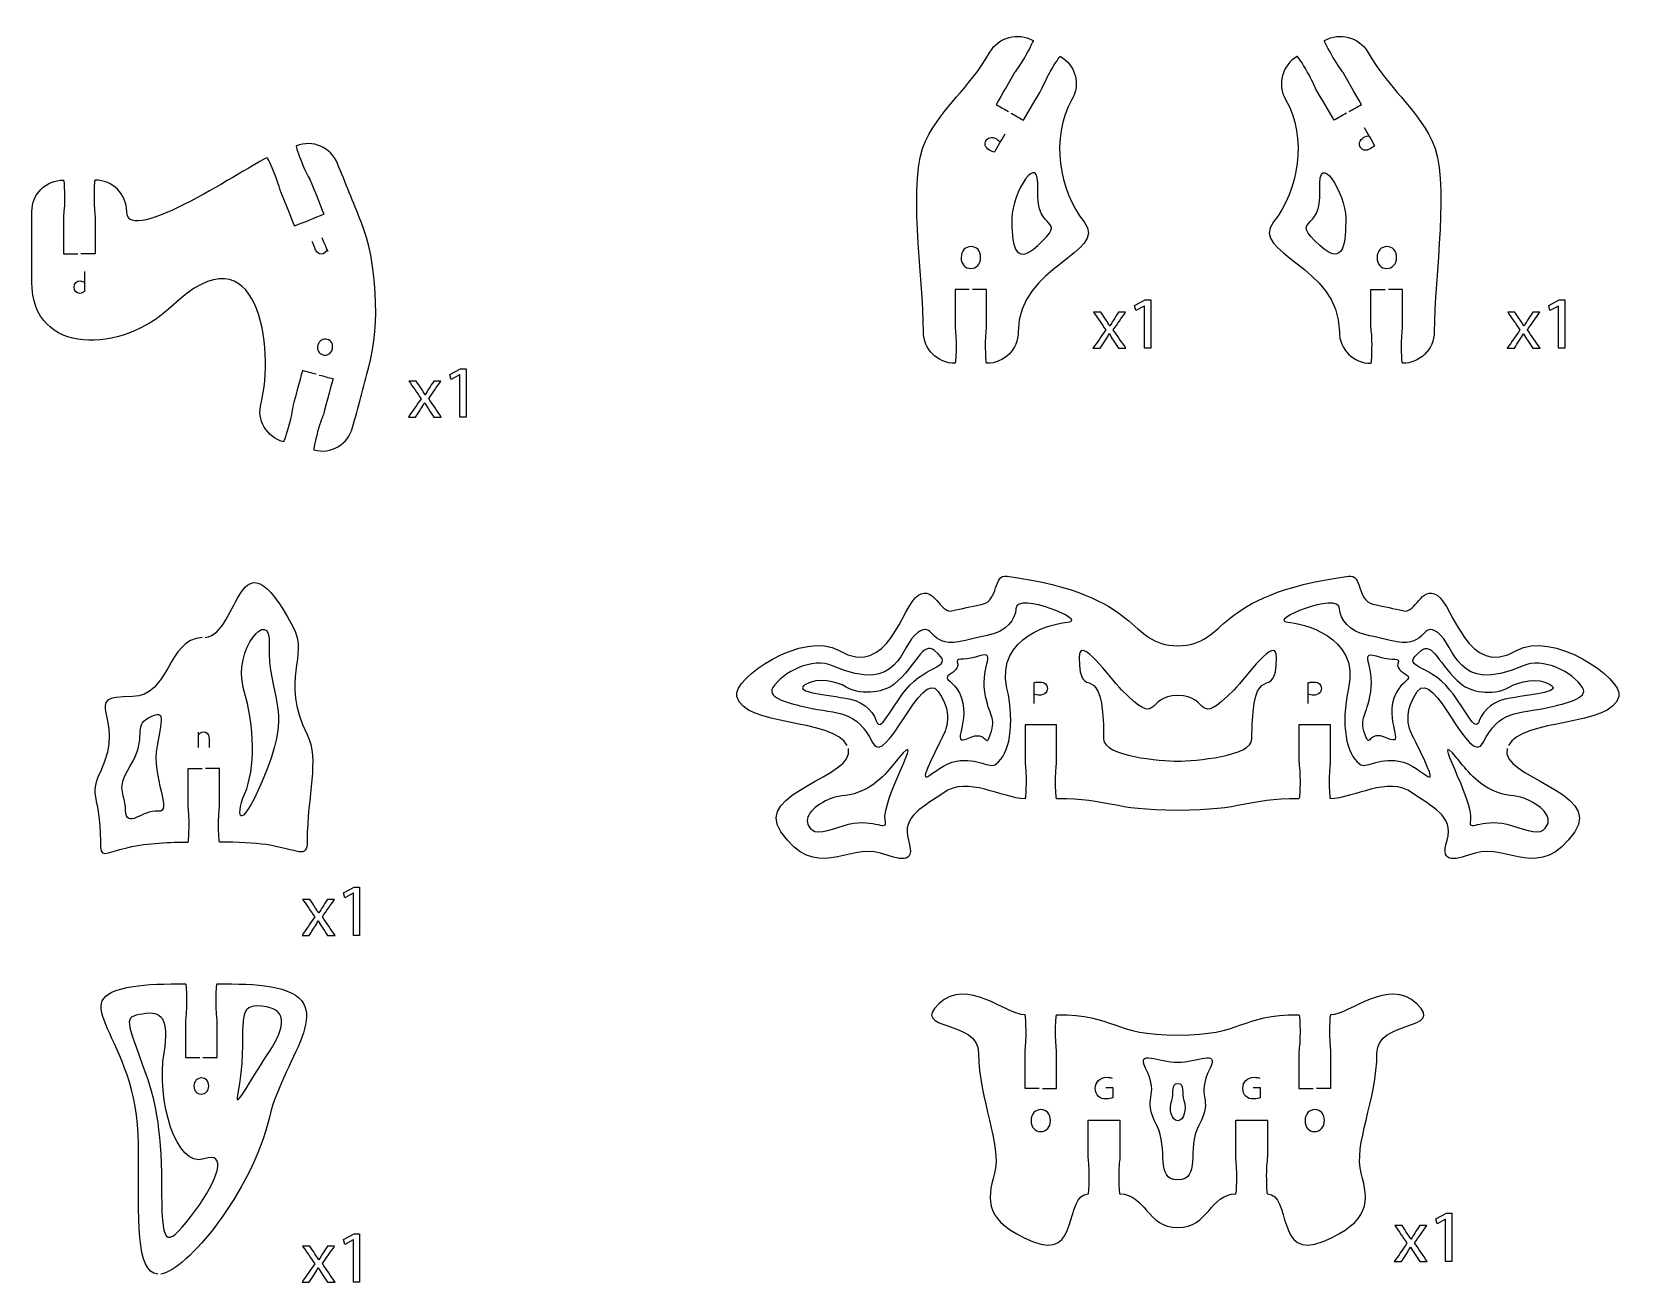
# Model space of a CAD drawing. Extents: x 0 to 1000, y 0 to 600.
# Drawn here: x 693.8 to 844.8, y 257.2 to 375.8 of the extents above; entities that cross this region are included whole.
import ezdxf

# ---------------------------------------------------------------- set-up
doc = ezdxf.new("R2010")
doc.units = 0
doc.header["$MEASUREMENT"] = 0
doc.layers.add('DEFAULT', color=7, linetype='CONTINUOUS')

msp = doc.modelspace()

# ---------------------------------------------------------------- linework, layer by layer
at = {"layer": 'DEFAULT', "color": 250}
for points in [[(799.37, 349.78), (799.36, 349.78), (798.56, 349.35), (798.44, 349.83), (799.44, 350.36), (799.97, 350.36), (799.97, 345.78), (799.37, 345.78)], [(838.67, 349.78), (838.66, 349.78), (837.86, 349.35), (837.74, 349.83), (838.74, 350.36), (839.27, 350.36), (839.27, 345.78), (838.67, 345.78)], [(734.4, 343.26), (734.38, 343.26), (733.58, 342.83), (733.46, 343.3), (734.47, 343.83), (735, 343.83), (735, 339.25), (734.4, 339.25)], [(724.3, 294.08), (724.29, 294.08), (723.49, 293.65), (723.37, 294.12), (724.38, 294.66), (724.9, 294.66), (724.9, 290.07), (724.3, 290.07)], [(827.96, 263.13), (827.94, 263.13), (827.14, 262.7), (827.02, 263.17), (828.03, 263.71), (828.56, 263.71), (828.56, 259.12), (827.96, 259.12)], [(724.3, 261.18), (724.29, 261.18), (723.49, 260.75), (723.37, 261.22), (724.38, 261.76), (724.9, 261.76), (724.9, 257.17), (724.3, 257.17)]]:
    msp.add_lwpolyline(points, close=True, dxfattribs=at)
at = {"layer": 'DEFAULT', "color": 1}
for points, knots in [([(782.75, 351.35), (782.3, 351.35), (781.85, 351.35), (781.4, 351.35), (781.4, 350.18), (781.4, 349.02), (781.4, 347.85), (781.4, 347.68), (781.5, 347.07), (781.5, 346.1), (781.5, 345.13), (781.46, 344.35), (781.4, 344.35), (779.74, 344.35), (778.4, 345.69), (778.4, 347.35), (778.4, 352.51), (776.85, 361.99), (778.59, 365.44), (780.34, 368.9), (782.62, 370.26), (784.71, 373.88), (785.54, 375.31), (787.37, 375.8), (788.8, 374.97), (788.85, 374.95), (788.5, 374.25), (788.02, 373.41), (787.53, 372.57), (787.14, 372.09), (787.05, 371.94), (786.62, 371.18), (785.3, 368.91), (785.3, 368.91), (785.69, 368.69), (786.08, 368.46), (786.47, 368.24)], [0, 0, 0, 0, 3.83, 3.83, 3.83, 13.75, 13.75, 13.75, 14.75, 14.75, 14.75, 15.75, 15.75, 15.75, 16.75, 16.75, 16.75, 17.75, 17.75, 17.75, 18.75, 18.75, 18.75, 19.75, 19.75, 19.75, 20.75, 20.75, 20.75, 21.75, 21.75, 21.75, 22.75, 22.75, 22.75, 26.585205, 26.585205, 26.585205, 26.585205]), ([(818.8, 368.24), (819.19, 368.46), (819.58, 368.69), (819.97, 368.91), (819.97, 368.91), (818.66, 371.18), (818.22, 371.94), (818.13, 372.09), (817.74, 372.57), (817.26, 373.41), (816.77, 374.25), (816.42, 374.95), (816.47, 374.97), (817.91, 375.8), (819.74, 375.31), (820.57, 373.88), (822.66, 370.26), (824.94, 368.9), (826.68, 365.44), (828.42, 361.99), (826.87, 352.51), (826.87, 347.35), (826.87, 345.69), (825.53, 344.35), (823.87, 344.35), (823.82, 344.35), (823.77, 345.13), (823.77, 346.1), (823.77, 347.07), (823.87, 347.68), (823.87, 347.85), (823.87, 349.02), (823.87, 350.18), (823.87, 351.35), (823.42, 351.35), (822.97, 351.35), (822.52, 351.35)], [0, 0, 0, 0, 3.821544, 3.821544, 3.821544, 4.821544, 4.821544, 4.821544, 5.821544, 5.821544, 5.821544, 6.821544, 6.821544, 6.821544, 7.821544, 7.821544, 7.821544, 8.821544, 8.821544, 8.821544, 9.821544, 9.821544, 9.821544, 10.821544, 10.821544, 10.821544, 11.821544, 11.821544, 11.821544, 12.821544, 12.821544, 12.821544, 22.741544, 22.741544, 22.741544, 26.561544, 26.561544, 26.561544, 26.561544]), ([(786.73, 368.09), (787.12, 367.86), (787.51, 367.64), (787.9, 367.41), (788.49, 368.42), (789.07, 369.43), (789.65, 370.44), (789.74, 370.6), (789.96, 371.17), (790.44, 372.01), (790.92, 372.85), (791.35, 373.5), (791.4, 373.47), (792.84, 372.65), (793.33, 370.81), (792.5, 369.38), (790.41, 365.75), (791.29, 360.75), (793.65, 357.76), (796, 354.77), (787.4, 353.67), (787.4, 347.35), (787.4, 345.69), (786.06, 344.35), (784.4, 344.35), (784.35, 344.35), (784.3, 345.13), (784.3, 346.1), (784.3, 347.07), (784.4, 347.68), (784.4, 347.85), (784.4, 349.02), (784.4, 350.18), (784.4, 351.35), (783.95, 351.35), (783.5, 351.35), (783.05, 351.35)], [0, 0, 0, 0, 3.835205, 3.835205, 3.835205, 13.763025, 13.763025, 13.763025, 14.763025, 14.763025, 14.763025, 15.763025, 15.763025, 15.763025, 16.763025, 16.763025, 16.763025, 17.763025, 17.763025, 17.763025, 18.763025, 18.763025, 18.763025, 19.763025, 19.763025, 19.763025, 20.763025, 20.763025, 20.763025, 21.763025, 21.763025, 21.763025, 31.683025, 31.683025, 31.683025, 35.513025, 35.513025, 35.513025, 35.513025]), ([(818.54, 368.09), (818.15, 367.86), (817.76, 367.64), (817.37, 367.41), (816.79, 368.42), (816.2, 369.43), (815.62, 370.44), (815.54, 370.6), (815.32, 371.17), (814.83, 372.01), (814.35, 372.85), (813.92, 373.5), (813.87, 373.47), (812.43, 372.65), (811.94, 370.81), (812.77, 369.38), (814.87, 365.75), (813.98, 360.75), (811.63, 357.76), (809.27, 354.77), (817.87, 353.67), (817.87, 347.35), (817.87, 345.69), (819.21, 344.35), (820.87, 344.35), (820.93, 344.35), (820.97, 345.13), (820.97, 346.1), (820.97, 347.07), (820.87, 347.68), (820.87, 347.85), (820.87, 349.02), (820.87, 350.18), (820.87, 351.35), (821.32, 351.35), (821.77, 351.35), (822.22, 351.35)], [0, 0, 0, 0, 3.835205, 3.835205, 3.835205, 13.763025, 13.763025, 13.763025, 14.763025, 14.763025, 14.763025, 15.763025, 15.763025, 15.763025, 16.763025, 16.763025, 16.763025, 17.763025, 17.763025, 17.763025, 18.763025, 18.763025, 18.763025, 19.763025, 19.763025, 19.763025, 20.763025, 20.763025, 20.763025, 21.763025, 21.763025, 21.763025, 31.683025, 31.683025, 31.683025, 35.513025, 35.513025, 35.513025, 35.513025]), ([(721.07, 343.24), (721.5, 343.12), (721.93, 343), (722.37, 342.89), (722.37, 342.89), (721.69, 340.35), (721.46, 339.51), (721.41, 339.34), (721.16, 338.78), (720.91, 337.84), (720.66, 336.91), (720.5, 336.14), (720.55, 336.13), (722.16, 335.7), (723.8, 336.65), (724.23, 338.25), (724.75, 340.17), (725.26, 342.1), (725.78, 344.03), (726.86, 348.08), (726.55, 354.04), (725.04, 357.78), (724.29, 359.63), (723.54, 361.48), (722.79, 363.32), (722.17, 364.86), (720.42, 365.6), (718.89, 364.98), (718.83, 364.96), (719.09, 364.22), (719.45, 363.32), (719.81, 362.42), (720.13, 361.9), (720.2, 361.73), (720.53, 360.93), (721.51, 358.49), (721.51, 358.49), (720.59, 358.12), (719.66, 357.74), (718.73, 357.37), (718.73, 357.37), (717.75, 359.8), (717.42, 360.61), (717.35, 360.77), (717.22, 361.37), (716.85, 362.27), (716.49, 363.17), (716.15, 363.87), (716.11, 363.85), (714.57, 363.23), (702.79, 355.23), (702.79, 358.74), (702.79, 360.4), (701.45, 361.74), (699.79, 361.74), (699.73, 361.74), (699.69, 360.96), (699.69, 359.99), (699.69, 359.02), (699.79, 358.41), (699.79, 358.24), (699.79, 357.07), (699.79, 355.9), (699.79, 354.74), (699.34, 354.74), (698.89, 354.74), (698.44, 354.74)], [0, 0, 0, 0, 3.820497, 3.820497, 3.820497, 4.820497, 4.820497, 4.820497, 5.820497, 5.820497, 5.820497, 6.820497, 6.820497, 6.820497, 7.820497, 7.820497, 7.820497, 24.778578, 24.778578, 24.778578, 25.778578, 25.778578, 25.778578, 42.740161, 42.740161, 42.740161, 43.740161, 43.740161, 43.740161, 44.740161, 44.740161, 44.740161, 45.740161, 45.740161, 45.740161, 46.740161, 46.740161, 46.740161, 55.241367, 55.241367, 55.241367, 56.241367, 56.241367, 56.241367, 57.241367, 57.241367, 57.241367, 58.241367, 58.241367, 58.241367, 59.241367, 59.241367, 59.241367, 60.241367, 60.241367, 60.241367, 61.241367, 61.241367, 61.241367, 62.241367, 62.241367, 62.241367, 72.161367, 72.161367, 72.161367, 75.991367, 75.991367, 75.991367, 75.991367]), ([(720.77, 343.31), (720.34, 343.43), (719.9, 343.55), (719.47, 343.66), (719.47, 343.66), (718.79, 341.13), (718.56, 340.28), (718.52, 340.11), (718.46, 339.5), (718.21, 338.57), (717.96, 337.64), (717.71, 336.9), (717.66, 336.9), (716.06, 337.34), (715.11, 338.98), (715.54, 340.58), (716.84, 345.43), (715.43, 357.78), (707.02, 349.72), (702.38, 345.29), (693.79, 344.96), (693.79, 352.08), (693.79, 354.3), (693.79, 356.52), (693.79, 358.74), (693.79, 360.4), (695.13, 361.74), (696.79, 361.74), (696.84, 361.74), (696.89, 360.96), (696.89, 359.99), (696.89, 359.02), (696.79, 358.41), (696.79, 358.24), (696.79, 357.07), (696.79, 355.9), (696.79, 354.74), (697.24, 354.74), (697.69, 354.74), (698.14, 354.74)], [0, 0, 0, 0, 3.820497, 3.820497, 3.820497, 4.820497, 4.820497, 4.820497, 5.820497, 5.820497, 5.820497, 6.820497, 6.820497, 6.820497, 7.820497, 7.820497, 7.820497, 8.820497, 8.820497, 8.820497, 9.820497, 9.820497, 9.820497, 28.690497, 28.690497, 28.690497, 29.690497, 29.690497, 29.690497, 30.690497, 30.690497, 30.690497, 31.690497, 31.690497, 31.690497, 41.610497, 41.610497, 41.610497, 45.430497, 45.430497, 45.430497, 45.430497]), ([(710.25, 318.34), (713.56, 318.65), (713.29, 329.19), (718.57, 319.37), (720.14, 316.46), (717.28, 314.52), (719.92, 309.12), (721.1, 306.72), (719.92, 303.46), (719.92, 299), (719.92, 297.25), (719.1, 298.21), (716.02, 298.68), (714.97, 298.84), (713.28, 298.92), (711.61, 298.92), (711.55, 298.92), (711.51, 299.7), (711.51, 300.67), (711.51, 301.64), (711.61, 302.25), (711.61, 302.42), (711.61, 303.59), (711.61, 304.76), (711.61, 305.92), (711.16, 305.92), (710.71, 305.92), (710.26, 305.92)], [0, 0, 0, 0, 1, 1, 1, 2, 2, 2, 3, 3, 3, 4, 4, 4, 5, 5, 5, 6, 6, 6, 7, 7, 7, 16.92, 16.92, 16.92, 20.74, 20.74, 20.74, 20.74]), ([(771.17, 308.08), (769.81, 310.72), (761.4, 309.81), (760.69, 312.75), (760.27, 314.5), (767.08, 319.06), (770.4, 317.1), (775.06, 314.35), (776.37, 321.38), (777.92, 322.34), (779.47, 323.29), (779.97, 320.6), (781.09, 320.86), (782.19, 321.1), (782.71, 321.22), (784.02, 321.51), (785.55, 321.85), (785, 324.35), (786.34, 324.16), (799.54, 322.34), (797.66, 317.56), (802.54, 317.56), (807.42, 317.56), (805.53, 322.34), (818.74, 324.16), (820.08, 324.35), (819.53, 321.85), (821.06, 321.51), (822.37, 321.22), (822.88, 321.1), (823.99, 320.86), (825.11, 320.6), (825.61, 323.29), (827.16, 322.34), (828.71, 321.38), (830.02, 314.35), (834.68, 317.1), (838, 319.06), (844.81, 314.5), (844.39, 312.75), (843.68, 309.81), (835.27, 310.72), (833.91, 308.08)], [0, 0, 0, 0, 1, 1, 1, 2, 2, 2, 3, 3, 3, 4, 4, 4, 5, 5, 5, 6, 6, 6, 7, 7, 7, 8, 8, 8, 9, 9, 9, 10, 10, 10, 11, 11, 11, 12, 12, 12, 13, 13, 13, 14, 14, 14, 14]), ([(809.58, 308.71), (809.58, 307.06), (804.12, 306.61), (802.54, 306.61), (800.95, 306.61), (795.5, 307.06), (795.5, 308.71), (795.5, 317.03), (793.18, 311.71), (793.18, 316.44), (793.18, 318.7), (796.06, 314.52), (797.2, 313.38), (800.97, 309.6), (799.35, 312.83), (802.54, 312.83), (805.73, 312.83), (804.11, 309.6), (807.88, 313.38), (809.02, 314.52), (811.9, 318.7), (811.9, 316.44), (811.9, 311.71), (809.58, 317.03), (809.58, 308.71)], [1, 1, 1, 1, 2, 2, 2, 3, 3, 3, 4, 4, 4, 5, 5, 5, 6, 6, 6, 7, 7, 7, 8, 8, 8, 9, 9, 9, 9]), ([(709.95, 318.33), (706.65, 318.17), (706.84, 312.73), (703.34, 312.73), (698.02, 312.73), (702.93, 311), (700.29, 305.59), (699.11, 303.19), (700.29, 303.46), (700.29, 299), (700.29, 297.25), (700.56, 297.87), (702.92, 298.41), (704.88, 298.86), (706.93, 298.92), (708.61, 298.92), (708.66, 298.92), (708.71, 299.7), (708.71, 300.67), (708.71, 301.64), (708.61, 302.25), (708.61, 302.42), (708.61, 303.59), (708.61, 304.76), (708.61, 305.92), (709.06, 305.92), (709.51, 305.92), (709.96, 305.92)], [0, 0, 0, 0, 1, 1, 1, 2, 2, 2, 3, 3, 3, 4, 4, 4, 5, 5, 5, 6, 6, 6, 7, 7, 7, 16.92, 16.92, 16.92, 20.75, 20.75, 20.75, 20.75]), ([(833.8, 307.8), (833.05, 305.08), (842.82, 303.72), (840.21, 299.91), (836.88, 295.08), (833.93, 298.81), (830.75, 297.86), (829.07, 297.37), (827.34, 296.61), (828.1, 299.11), (828.81, 301.42), (826.56, 302.3), (824.8, 303.58), (822.49, 305.26), (819.2, 303.04), (817.04, 303.04), (816.99, 303.04), (816.94, 303.83), (816.94, 304.79), (816.94, 305.76), (817.04, 306.37), (817.04, 306.54), (817.04, 307.71), (817.04, 308.87), (817.04, 310.04), (816.04, 310.04), (815.04, 310.04), (814.04, 310.04), (814.04, 308.88), (814.04, 307.71), (814.04, 306.54), (814.04, 306.37), (814.14, 305.76), (814.14, 304.79), (814.14, 303.83), (814.1, 303.04), (814.04, 303.04), (808.95, 303.04), (808.88, 301.93), (802.54, 301.93), (796.19, 301.93), (796.13, 303.04), (791.04, 303.04), (790.98, 303.04), (790.94, 303.83), (790.94, 304.79), (790.94, 305.76), (791.04, 306.37), (791.04, 306.54), (791.04, 307.71), (791.04, 308.88), (791.04, 310.04), (790.04, 310.04), (789.04, 310.04), (788.04, 310.04), (788.04, 308.87), (788.04, 307.71), (788.04, 306.54), (788.04, 306.37), (788.14, 305.76), (788.14, 304.79), (788.14, 303.83), (788.09, 303.04), (788.04, 303.04), (785.88, 303.04), (782.59, 305.26), (780.28, 303.58), (778.52, 302.3), (776.27, 301.42), (776.98, 299.11), (777.74, 296.61), (776.01, 297.37), (774.32, 297.86), (771.15, 298.81), (768.2, 295.08), (764.87, 299.91), (762.26, 303.72), (772.02, 305.08), (771.28, 307.8)], [0, 0, 0, 0, 1, 1, 1, 2, 2, 2, 3, 3, 3, 4, 4, 4, 5, 5, 5, 6, 6, 6, 7, 7, 7, 16.91, 16.91, 16.91, 25.410006, 25.410006, 25.410006, 35.330006, 35.330006, 35.330006, 36.330006, 36.330006, 36.330006, 37.330006, 37.330006, 37.330006, 38.330006, 38.330006, 38.330006, 39.330006, 39.330006, 39.330006, 40.330006, 40.330006, 40.330006, 41.330006, 41.330006, 41.330006, 51.250006, 51.250006, 51.250006, 59.750012, 59.750012, 59.750012, 69.660012, 69.660012, 69.660012, 70.660012, 70.660012, 70.660012, 71.660012, 71.660012, 71.660012, 72.660012, 72.660012, 72.660012, 73.660012, 73.660012, 73.660012, 74.660012, 74.660012, 74.660012, 75.660012, 75.660012, 75.660012, 76.660012, 76.660012, 76.660012, 76.660012]), ([(705.74, 257.94), (703.63, 258.14), (703.91, 262.84), (703.91, 270.26), (703.91, 280.69), (696.25, 284.03), (703.42, 285.23), (704.55, 285.42), (706.59, 285.49), (708.38, 285.49), (708.43, 285.49), (708.47, 284.71), (708.47, 283.74), (708.47, 282.77), (708.38, 282.16), (708.38, 281.99), (708.38, 280.82), (708.38, 279.65), (708.38, 278.49), (708.83, 278.49), (709.28, 278.49), (709.73, 278.49)], [0, 0, 0, 0, 1, 1, 1, 2, 2, 2, 3, 3, 3, 4, 4, 4, 5, 5, 5, 14.92, 14.92, 14.92, 18.75, 18.75, 18.75, 18.75]), ([(710.03, 278.49), (710.48, 278.49), (710.93, 278.49), (711.37, 278.49), (711.37, 279.65), (711.37, 280.82), (711.37, 281.99), (711.37, 282.16), (711.28, 282.77), (711.28, 283.74), (711.28, 284.71), (711.32, 285.49), (711.37, 285.49), (713.16, 285.49), (715.2, 285.42), (716.33, 285.23), (723.51, 284.03), (717.75, 278.79), (716.33, 272.81), (714.62, 265.59), (708.43, 258.25), (706.04, 257.94)], [0, 0, 0, 0, 3.82, 3.82, 3.82, 13.74, 13.74, 13.74, 14.74, 14.74, 14.74, 15.74, 15.74, 15.74, 16.74, 16.74, 16.74, 17.74, 17.74, 17.74, 18.74, 18.74, 18.74, 18.74]), ([(789.39, 275.54), (788.94, 275.54), (788.49, 275.54), (788.04, 275.54), (788.04, 276.7), (788.04, 277.87), (788.04, 279.04), (788.04, 279.21), (788.14, 279.82), (788.14, 280.79), (788.14, 281.75), (788.1, 282.54), (788.04, 282.54), (786.17, 282.54), (782.59, 286.12), (779.85, 283.57), (777.11, 281.01), (783.64, 282.11), (783.64, 278.9), (783.64, 274.49), (785.89, 270.18), (785.14, 267.5), (784.4, 264.83), (784.21, 262.95), (788.75, 261.03), (793.3, 259.1), (791.74, 265.54), (794.04, 265.54), (794.09, 265.54), (794.14, 266.32), (794.14, 267.29), (794.14, 268.25), (794.04, 268.86), (794.04, 269.04), (794.04, 270.2), (794.04, 271.37), (794.04, 272.53), (795.04, 272.53), (796.04, 272.53), (797.04, 272.53), (797.04, 271.37), (797.04, 270.2), (797.04, 269.04), (797.04, 268.86), (796.94, 268.25), (796.94, 267.29), (796.94, 266.32), (796.98, 265.54), (797.04, 265.54), (799.46, 265.54), (799.62, 262.34), (802.54, 262.34), (805.46, 262.34), (805.62, 265.54), (808.04, 265.54), (808.1, 265.54), (808.14, 266.32), (808.14, 267.29), (808.14, 268.25), (808.04, 268.86), (808.04, 269.04), (808.04, 270.2), (808.04, 271.37), (808.04, 272.53), (809.04, 272.53), (810.04, 272.53), (811.04, 272.53), (811.04, 271.37), (811.04, 270.2), (811.04, 269.04), (811.04, 268.86), (810.94, 268.25), (810.94, 267.29), (810.94, 266.32), (810.99, 265.54), (811.04, 265.54), (813.34, 265.54), (811.78, 259.1), (816.33, 261.03), (820.87, 262.95), (820.68, 264.83), (819.94, 267.5), (819.19, 270.18), (821.44, 274.49), (821.44, 278.9), (821.44, 282.11), (827.97, 281.01), (825.23, 283.57), (822.49, 286.12), (818.9, 282.54), (817.04, 282.54), (816.98, 282.54), (816.94, 281.75), (816.94, 280.79), (816.94, 279.82), (817.04, 279.21), (817.04, 279.04), (817.04, 277.87), (817.04, 276.7), (817.04, 275.54), (816.59, 275.54), (816.14, 275.54), (815.69, 275.54)], [0, 0, 0, 0, 3.82, 3.82, 3.82, 13.74, 13.74, 13.74, 14.74, 14.74, 14.74, 15.74, 15.74, 15.74, 16.74, 16.74, 16.74, 17.74, 17.74, 17.74, 18.74, 18.74, 18.74, 19.74, 19.74, 19.74, 20.74, 20.74, 20.74, 21.74, 21.74, 21.74, 22.74, 22.74, 22.74, 32.66, 32.66, 32.66, 41.16, 41.16, 41.16, 51.08, 51.08, 51.08, 52.08, 52.08, 52.08, 53.08, 53.08, 53.08, 54.08, 54.08, 54.08, 55.08, 55.08, 55.08, 56.08, 56.08, 56.08, 57.08, 57.08, 57.08, 67, 67, 67, 75.5, 75.5, 75.5, 85.42, 85.42, 85.42, 86.42, 86.42, 86.42, 87.42, 87.42, 87.42, 88.42, 88.42, 88.42, 89.42, 89.42, 89.42, 90.42, 90.42, 90.42, 91.42, 91.42, 91.42, 92.42, 92.42, 92.42, 93.42, 93.42, 93.42, 94.42, 94.42, 94.42, 104.34, 104.34, 104.34, 108.17, 108.17, 108.17, 108.17]), ([(789.69, 275.54), (790.14, 275.54), (790.59, 275.54), (791.04, 275.54), (791.04, 276.7), (791.04, 277.87), (791.04, 279.04), (791.04, 279.21), (790.94, 279.82), (790.94, 280.79), (790.94, 281.75), (790.99, 282.54), (791.04, 282.54), (796.68, 282.54), (796.3, 280.6), (802.54, 280.6), (808.78, 280.6), (808.4, 282.54), (814.04, 282.54), (814.09, 282.54), (814.14, 281.75), (814.14, 280.79), (814.14, 279.82), (814.04, 279.21), (814.04, 279.04), (814.04, 277.87), (814.04, 276.7), (814.04, 275.54), (814.49, 275.54), (814.94, 275.54), (815.39, 275.54)], [0, 0, 0, 0, 3.83, 3.83, 3.83, 13.75, 13.75, 13.75, 14.75, 14.75, 14.75, 15.75, 15.75, 15.75, 16.75, 16.75, 16.75, 17.75, 17.75, 17.75, 18.75, 18.75, 18.75, 19.75, 19.75, 19.75, 29.67, 29.67, 29.67, 33.49, 33.49, 33.49, 33.49])]:
    msp.add_open_spline(points, degree=3, knots=knots, dxfattribs=at)
at = {"layer": 'DEFAULT', "color": 250}
for points, knots in [([(786.13, 366.1), (785.8, 365.52), (785.46, 364.94), (785.13, 364.37), (785.01, 364.41), (784.86, 364.48), (784.68, 364.58), (784.45, 364.71), (784.32, 364.86), (784.27, 365.01), (784.22, 365.15), (784.24, 365.31), (784.33, 365.47), (784.42, 365.63), (784.54, 365.72), (784.68, 365.76), (784.87, 365.82), (785.11, 365.77), (785.33, 365.65), (785.39, 365.61), (785.66, 365.39), (785.68, 365.32)], [0, 0, 0, 0, 5.660891, 5.660891, 5.660891, 6.660891, 6.660891, 6.660891, 7.660891, 7.660891, 7.660891, 8.660891, 8.660891, 8.660891, 9.660891, 9.660891, 9.660891, 10.660891, 10.660891, 10.660891, 11.660891, 11.660891, 11.660891, 11.660891]), ([(820.22, 366.72), (820.56, 366.14), (820.89, 365.57), (821.22, 364.99), (821.12, 364.91), (820.99, 364.81), (820.81, 364.71), (820.59, 364.58), (820.39, 364.54), (820.23, 364.57), (820.09, 364.6), (819.96, 364.69), (819.87, 364.85), (819.78, 365.01), (819.75, 365.16), (819.79, 365.3), (819.83, 365.49), (819.99, 365.67), (820.21, 365.8), (820.28, 365.84), (820.6, 365.96), (820.67, 365.94)], [0, 0, 0, 0, 5.660891, 5.660891, 5.660891, 6.660891, 6.660891, 6.660891, 7.660891, 7.660891, 7.660891, 8.660891, 8.660891, 8.660891, 9.660891, 9.660891, 9.660891, 10.660891, 10.660891, 10.660891, 11.660891, 11.660891, 11.660891, 11.660891]), ([(721.77, 355.17), (721.75, 355.01), (721.65, 354.83), (721.43, 354.74), (721.24, 354.66), (720.91, 354.65), (720.72, 355.12), (720.61, 355.38), (720.5, 355.65), (720.39, 355.92)], [0, 0, 0, 0, 1, 1, 1, 2, 2, 2, 4.455659, 4.455659, 4.455659, 4.455659]), ([(721.31, 356.29), (721.45, 355.96), (721.58, 355.64), (721.71, 355.31), (721.77, 355.17), (721.82, 355.06), (721.87, 354.95)], [0, 0, 0, 0, 3.000306, 3.000306, 3.000306, 4.000306, 4.000306, 4.000306, 4.000306]), ([(783.83, 354.41), (783.83, 353.71), (783.4, 353.35), (782.89, 353.35), (782.35, 353.35), (781.98, 353.76), (781.98, 354.37), (781.98, 355.01), (782.38, 355.43), (782.92, 355.43), (783.47, 355.43), (783.83, 355.01), (783.83, 354.41)], [0, 0, 0, 0, 1, 1, 1, 2, 2, 2, 3, 3, 3, 4, 4, 4, 4]), ([(823.3, 354.41), (823.3, 353.71), (822.87, 353.35), (822.36, 353.35), (821.82, 353.35), (821.45, 353.76), (821.45, 354.37), (821.45, 355.01), (821.85, 355.43), (822.39, 355.43), (822.94, 355.43), (823.3, 355.01), (823.3, 354.41)], [0, 0, 0, 0, 1, 1, 1, 2, 2, 2, 3, 3, 3, 4, 4, 4, 4]), ([(698.78, 353.07), (698.78, 353.07), (698.77, 351.35), (698.78, 351.21), (698.68, 351.07), (698.54, 350.99), (698.33, 350.99), (698.03, 350.99), (697.8, 351.22), (697.8, 351.57), (697.8, 351.97), (698.07, 352.17), (698.37, 352.17), (698.54, 352.17), (698.7, 352.11), (698.78, 352)], [0, 0, 0, 0, 1, 1, 1, 2, 2, 2, 3, 3, 3, 4, 4, 4, 5, 5, 5, 5]), ([(795.24, 349.19), (795.4, 348.95), (795.57, 348.7), (795.73, 348.46), (795.86, 348.27), (795.96, 348.09), (796.07, 347.9), (796.08, 347.9), (796.09, 347.9), (796.1, 347.9), (796.21, 348.1), (796.32, 348.28), (796.43, 348.46), (796.59, 348.71), (796.75, 348.95), (796.91, 349.19), (797.14, 349.19), (797.36, 349.19), (797.58, 349.19), (797.2, 348.64), (796.81, 348.09), (796.42, 347.54), (796.82, 346.95), (797.22, 346.36), (797.62, 345.78), (797.38, 345.78), (797.15, 345.78), (796.91, 345.78), (796.75, 346.03), (796.58, 346.29), (796.41, 346.54), (796.28, 346.74), (796.17, 346.93), (796.05, 347.14), (796.04, 347.14), (796.04, 347.14), (796.03, 347.14), (795.92, 346.93), (795.8, 346.75), (795.67, 346.54), (795.51, 346.29), (795.34, 346.03), (795.18, 345.78), (794.95, 345.78), (794.72, 345.78), (794.49, 345.78), (794.9, 346.36), (795.3, 346.94), (795.71, 347.52), (795.32, 348.08), (794.94, 348.63), (794.55, 349.19), (794.78, 349.19), (795.01, 349.19), (795.24, 349.19)], [0, 0, 0, 0, 2.497543, 2.497543, 2.497543, 3.497543, 3.497543, 3.497543, 3.557543, 3.557543, 3.557543, 4.557543, 4.557543, 4.557543, 7.026819, 7.026819, 7.026819, 8.927819, 8.927819, 8.927819, 14.656494, 14.656494, 14.656494, 20.70437, 20.70437, 20.70437, 22.70537, 22.70537, 22.70537, 25.308446, 25.308446, 25.308446, 26.308446, 26.308446, 26.308446, 26.349446, 26.349446, 26.349446, 27.349446, 27.349446, 27.349446, 29.941657, 29.941657, 29.941657, 31.881657, 31.881657, 31.881657, 37.903033, 37.903033, 37.903033, 43.668624, 43.668624, 43.668624, 45.629624, 45.629624, 45.629624, 45.629624]), ([(834.54, 349.19), (834.71, 348.95), (834.87, 348.7), (835.03, 348.46), (835.16, 348.27), (835.26, 348.09), (835.38, 347.9), (835.38, 347.9), (835.39, 347.9), (835.4, 347.9), (835.51, 348.1), (835.63, 348.28), (835.74, 348.46), (835.9, 348.71), (836.06, 348.95), (836.22, 349.19), (836.44, 349.19), (836.66, 349.19), (836.89, 349.19), (836.5, 348.64), (836.11, 348.09), (835.72, 347.54), (836.12, 346.95), (836.52, 346.36), (836.92, 345.78), (836.69, 345.78), (836.45, 345.78), (836.22, 345.78), (836.05, 346.03), (835.88, 346.29), (835.72, 346.54), (835.58, 346.74), (835.47, 346.93), (835.35, 347.14), (835.34, 347.14), (835.34, 347.14), (835.34, 347.14), (835.22, 346.93), (835.1, 346.75), (834.98, 346.54), (834.81, 346.29), (834.65, 346.03), (834.48, 345.78), (834.25, 345.78), (834.03, 345.78), (833.8, 345.78), (834.2, 346.36), (834.61, 346.94), (835.01, 347.52), (834.62, 348.08), (834.24, 348.63), (833.85, 349.19), (834.08, 349.19), (834.31, 349.19), (834.54, 349.19)], [0, 0, 0, 0, 2.49671, 2.49671, 2.49671, 3.49671, 3.49671, 3.49671, 3.55771, 3.55771, 3.55771, 4.55771, 4.55771, 4.55771, 7.027536, 7.027536, 7.027536, 8.928536, 8.928536, 8.928536, 14.656395, 14.656395, 14.656395, 20.703708, 20.703708, 20.703708, 22.703708, 22.703708, 22.703708, 25.306784, 25.306784, 25.306784, 26.306784, 26.306784, 26.306784, 26.346784, 26.346784, 26.346784, 27.346784, 27.346784, 27.346784, 29.938996, 29.938996, 29.938996, 31.877996, 31.877996, 31.877996, 37.897979, 37.897979, 37.897979, 43.663001, 43.663001, 43.663001, 45.623001, 45.623001, 45.623001, 45.623001]), ([(722.31, 345.72), (722.17, 345.2), (721.75, 345.07), (721.41, 345.16), (721.03, 345.26), (720.81, 345.62), (720.93, 346.06), (721.06, 346.53), (721.44, 346.73), (721.83, 346.62), (722.23, 346.51), (722.42, 346.15), (722.31, 345.72)], [0, 0, 0, 0, 1, 1, 1, 2, 2, 2, 3, 3, 3, 4, 4, 4, 4]), ([(730.27, 342.66), (730.43, 342.42), (730.59, 342.17), (730.76, 341.93), (730.88, 341.74), (730.99, 341.56), (731.1, 341.37), (731.11, 341.37), (731.12, 341.37), (731.12, 341.37), (731.24, 341.58), (731.35, 341.75), (731.46, 341.94), (731.62, 342.18), (731.78, 342.42), (731.94, 342.66), (732.16, 342.66), (732.39, 342.66), (732.61, 342.66), (732.22, 342.11), (731.84, 341.56), (731.45, 341.01), (731.85, 340.42), (732.25, 339.84), (732.65, 339.25), (732.41, 339.25), (732.18, 339.25), (731.94, 339.25), (731.77, 339.5), (731.61, 339.76), (731.44, 340.02), (731.31, 340.21), (731.19, 340.41), (731.07, 340.61), (731.07, 340.61), (731.06, 340.61), (731.06, 340.61), (730.95, 340.41), (730.83, 340.22), (730.7, 340.02), (730.53, 339.76), (730.37, 339.5), (730.21, 339.25), (729.98, 339.25), (729.75, 339.25), (729.52, 339.25), (729.93, 339.83), (730.33, 340.41), (730.73, 340.99), (730.35, 341.55), (729.96, 342.11), (729.58, 342.66), (729.81, 342.66), (730.04, 342.66), (730.27, 342.66)], [0, 0, 0, 0, 2.49699, 2.49699, 2.49699, 3.49699, 3.49699, 3.49699, 3.55699, 3.55699, 3.55699, 4.55699, 4.55699, 4.55699, 7.026266, 7.026266, 7.026266, 8.927266, 8.927266, 8.927266, 14.655941, 14.655941, 14.655941, 20.703817, 20.703817, 20.703817, 22.704817, 22.704817, 22.704817, 25.307347, 25.307347, 25.307347, 26.307347, 26.307347, 26.307347, 26.347347, 26.347347, 26.347347, 27.347347, 27.347347, 27.347347, 29.939559, 29.939559, 29.939559, 31.879559, 31.879559, 31.879559, 37.900934, 37.900934, 37.900934, 43.665957, 43.665957, 43.665957, 45.625957, 45.625957, 45.625957, 45.625957]), ([(788.92, 312.07), (788.92, 312.74), (788.92, 313.4), (788.92, 314.07), (789.05, 314.09), (789.21, 314.1), (789.42, 314.1), (789.68, 314.1), (789.87, 314.04), (789.99, 313.94), (790.1, 313.84), (790.16, 313.69), (790.16, 313.51), (790.16, 313.33), (790.11, 313.19), (790.01, 313.08), (789.87, 312.93), (789.65, 312.86), (789.39, 312.86), (789.31, 312.86), (788.97, 312.91), (788.92, 312.97)], [0, 0, 0, 0, 5.661004, 5.661004, 5.661004, 6.661004, 6.661004, 6.661004, 7.661004, 7.661004, 7.661004, 8.661004, 8.661004, 8.661004, 9.661004, 9.661004, 9.661004, 10.661004, 10.661004, 10.661004, 11.661004, 11.661004, 11.661004, 11.661004]), ([(814.92, 312.07), (814.92, 312.73), (814.92, 313.4), (814.92, 314.06), (815.05, 314.08), (815.21, 314.1), (815.42, 314.1), (815.68, 314.1), (815.87, 314.04), (815.99, 313.93), (816.1, 313.84), (816.17, 313.69), (816.17, 313.51), (816.17, 313.33), (816.11, 313.18), (816.01, 313.08), (815.87, 312.93), (815.65, 312.86), (815.39, 312.86), (815.31, 312.86), (814.97, 312.91), (814.92, 312.96)], [0, 0, 0, 0, 5.661004, 5.661004, 5.661004, 6.661004, 6.661004, 6.661004, 7.661004, 7.661004, 7.661004, 8.661004, 8.661004, 8.661004, 9.661004, 9.661004, 9.661004, 10.661004, 10.661004, 10.661004, 11.661004, 11.661004, 11.661004, 11.661004]), ([(709.62, 307.89), (709.62, 308.24), (709.62, 308.6), (709.62, 308.95), (709.62, 309.1), (709.61, 309.22), (709.61, 309.34)], [0, 0, 0, 0, 3, 3, 3, 4, 4, 4, 4]), ([(709.62, 309.1), (709.69, 309.24), (709.86, 309.37), (710.1, 309.37), (710.3, 309.37), (710.61, 309.25), (710.61, 308.76), (710.61, 308.47), (710.61, 308.18), (710.61, 307.89)], [0, 0, 0, 0, 1, 1, 1, 2, 2, 2, 4.457, 4.457, 4.457, 4.457]), ([(720.18, 293.49), (720.34, 293.24), (720.5, 293), (720.66, 292.76), (720.79, 292.56), (720.9, 292.39), (721.01, 292.2), (721.02, 292.2), (721.02, 292.2), (721.03, 292.2), (721.14, 292.4), (721.26, 292.58), (721.37, 292.76), (721.53, 293), (721.69, 293.25), (721.85, 293.49), (722.07, 293.49), (722.3, 293.49), (722.52, 293.49), (722.13, 292.94), (721.74, 292.39), (721.36, 291.84), (721.76, 291.25), (722.16, 290.66), (722.56, 290.07), (722.32, 290.07), (722.08, 290.07), (721.85, 290.07), (721.68, 290.33), (721.52, 290.59), (721.35, 290.84), (721.21, 291.04), (721.1, 291.23), (720.98, 291.44), (720.98, 291.44), (720.97, 291.44), (720.97, 291.44), (720.85, 291.23), (720.73, 291.05), (720.61, 290.84), (720.44, 290.59), (720.28, 290.33), (720.11, 290.07), (719.89, 290.07), (719.66, 290.07), (719.43, 290.07), (719.83, 290.65), (720.24, 291.24), (720.64, 291.82), (720.26, 292.37), (719.87, 292.93), (719.49, 293.49), (719.72, 293.49), (719.95, 293.49), (720.18, 293.49)], [1.96, 1.96, 1.96, 1.96, 4.456157, 4.456157, 4.456157, 5.456157, 5.456157, 5.456157, 5.516157, 5.516157, 5.516157, 6.516157, 6.516157, 6.516157, 8.985432, 8.985432, 8.985432, 10.886432, 10.886432, 10.886432, 16.614291, 16.614291, 16.614291, 22.662167, 22.662167, 22.662167, 24.663167, 24.663167, 24.663167, 27.265696, 27.265696, 27.265696, 28.265696, 28.265696, 28.265696, 28.305696, 28.305696, 28.305696, 29.305696, 29.305696, 29.305696, 31.897908, 31.897908, 31.897908, 33.837908, 33.837908, 33.837908, 39.858463, 39.858463, 39.858463, 45.623485, 45.623485, 45.623485, 47.583485, 47.583485, 47.583485, 47.583485]), ([(709.17, 275.77), (709.17, 276.3), (709.54, 276.54), (709.89, 276.54), (710.28, 276.54), (710.58, 276.25), (710.58, 275.79), (710.58, 275.31), (710.27, 275.02), (709.86, 275.02), (709.45, 275.02), (709.17, 275.32), (709.17, 275.77)], [0, 0, 0, 0, 1, 1, 1, 2, 2, 2, 3, 3, 3, 4, 4, 4, 4]), ([(795.7, 275.63), (795.93, 275.63), (796.15, 275.63), (796.37, 275.63), (796.37, 275.3), (796.37, 274.98), (796.37, 274.66), (796.25, 274.61), (796.02, 274.55), (795.75, 274.55), (795.44, 274.55), (795.19, 274.62), (794.99, 274.81), (794.82, 274.98), (794.71, 275.25), (794.71, 275.56), (794.71, 276.17), (795.13, 276.61), (795.81, 276.61), (796.04, 276.61), (796.22, 276.56), (796.31, 276.52)], [0, 0, 0, 0, 1.887, 1.887, 1.887, 4.641, 4.641, 4.641, 5.641, 5.641, 5.641, 6.641, 6.641, 6.641, 7.641, 7.641, 7.641, 8.641, 8.641, 8.641, 9.641, 9.641, 9.641, 9.641]), ([(809.7, 275.63), (809.92, 275.63), (810.15, 275.63), (810.37, 275.63), (810.37, 275.3), (810.37, 274.98), (810.37, 274.66), (810.25, 274.61), (810.02, 274.55), (809.75, 274.55), (809.44, 274.55), (809.19, 274.62), (808.99, 274.81), (808.82, 274.98), (808.71, 275.25), (808.71, 275.56), (808.71, 276.17), (809.13, 276.61), (809.8, 276.61), (810.04, 276.61), (810.22, 276.56), (810.31, 276.52)], [0, 0, 0, 0, 1.887, 1.887, 1.887, 4.641, 4.641, 4.641, 5.641, 5.641, 5.641, 6.641, 6.641, 6.641, 7.641, 7.641, 7.641, 8.641, 8.641, 8.641, 9.641, 9.641, 9.641, 9.641]), ([(788.62, 272.47), (788.62, 273.17), (789.04, 273.54), (789.55, 273.54), (790.09, 273.54), (790.46, 273.12), (790.46, 272.51), (790.46, 271.87), (790.06, 271.45), (789.52, 271.45), (788.97, 271.45), (788.62, 271.87), (788.62, 272.47)], [0, 0, 0, 0, 1, 1, 1, 2, 2, 2, 3, 3, 3, 4, 4, 4, 4]), ([(814.62, 272.47), (814.62, 273.17), (815.04, 273.54), (815.55, 273.54), (816.09, 273.54), (816.46, 273.12), (816.46, 272.51), (816.46, 271.87), (816.06, 271.45), (815.52, 271.45), (814.97, 271.45), (814.62, 271.87), (814.62, 272.47)], [0, 0, 0, 0, 1, 1, 1, 2, 2, 2, 3, 3, 3, 4, 4, 4, 4]), ([(823.83, 262.54), (823.99, 262.29), (824.15, 262.05), (824.32, 261.8), (824.44, 261.61), (824.55, 261.44), (824.66, 261.25), (824.67, 261.25), (824.68, 261.25), (824.68, 261.25), (824.8, 261.45), (824.91, 261.63), (825.02, 261.81), (825.18, 262.05), (825.34, 262.3), (825.5, 262.54), (825.72, 262.54), (825.95, 262.54), (826.17, 262.54), (825.78, 261.99), (825.4, 261.44), (825.01, 260.89), (825.41, 260.3), (825.81, 259.71), (826.21, 259.12), (825.97, 259.12), (825.74, 259.12), (825.5, 259.12), (825.33, 259.38), (825.17, 259.64), (825, 259.89), (824.87, 260.09), (824.75, 260.28), (824.63, 260.48), (824.63, 260.48), (824.62, 260.48), (824.62, 260.48), (824.51, 260.28), (824.39, 260.1), (824.26, 259.89), (824.09, 259.64), (823.93, 259.38), (823.77, 259.12), (823.54, 259.12), (823.31, 259.12), (823.08, 259.12), (823.49, 259.7), (823.89, 260.28), (824.29, 260.87), (823.91, 261.42), (823.52, 261.98), (823.14, 262.54), (823.37, 262.54), (823.6, 262.54), (823.83, 262.54)], [0, 0, 0, 0, 2.496157, 2.496157, 2.496157, 3.496157, 3.496157, 3.496157, 3.557157, 3.557157, 3.557157, 4.557157, 4.557157, 4.557157, 7.026432, 7.026432, 7.026432, 8.927432, 8.927432, 8.927432, 14.655291, 14.655291, 14.655291, 20.702604, 20.702604, 20.702604, 22.702604, 22.702604, 22.702604, 25.30568, 25.30568, 25.30568, 26.30568, 26.30568, 26.30568, 26.34568, 26.34568, 26.34568, 27.34568, 27.34568, 27.34568, 29.937892, 29.937892, 29.937892, 31.877892, 31.877892, 31.877892, 37.898447, 37.898447, 37.898447, 43.664038, 43.664038, 43.664038, 45.625038, 45.625038, 45.625038, 45.625038]), ([(720.18, 260.58), (720.34, 260.34), (720.5, 260.09), (720.66, 259.85), (720.79, 259.66), (720.9, 259.48), (721.01, 259.29), (721.02, 259.29), (721.02, 259.29), (721.03, 259.29), (721.14, 259.5), (721.26, 259.67), (721.37, 259.86), (721.53, 260.1), (721.69, 260.34), (721.85, 260.58), (722.07, 260.58), (722.3, 260.58), (722.52, 260.58), (722.13, 260.03), (721.74, 259.48), (721.36, 258.93), (721.76, 258.34), (722.16, 257.76), (722.56, 257.17), (722.32, 257.17), (722.08, 257.17), (721.85, 257.17), (721.68, 257.42), (721.52, 257.68), (721.35, 257.94), (721.21, 258.14), (721.1, 258.33), (720.98, 258.53), (720.98, 258.53), (720.97, 258.53), (720.97, 258.53), (720.85, 258.33), (720.73, 258.14), (720.61, 257.94), (720.44, 257.68), (720.28, 257.42), (720.11, 257.17), (719.89, 257.17), (719.66, 257.17), (719.43, 257.17), (719.83, 257.75), (720.24, 258.33), (720.64, 258.91), (720.26, 259.47), (719.87, 260.03), (719.49, 260.58), (719.72, 260.58), (719.95, 260.58), (720.18, 260.58)], [1.96, 1.96, 1.96, 1.96, 4.45699, 4.45699, 4.45699, 5.45699, 5.45699, 5.45699, 5.51699, 5.51699, 5.51699, 6.51699, 6.51699, 6.51699, 8.986266, 8.986266, 8.986266, 10.887266, 10.887266, 10.887266, 16.615941, 16.615941, 16.615941, 22.663817, 22.663817, 22.663817, 24.664817, 24.664817, 24.664817, 27.267347, 27.267347, 27.267347, 28.267347, 28.267347, 28.267347, 28.307347, 28.307347, 28.307347, 29.307347, 29.307347, 29.307347, 31.899559, 31.899559, 31.899559, 33.839559, 33.839559, 33.839559, 39.860934, 39.860934, 39.860934, 45.625957, 45.625957, 45.625957, 47.585957, 47.585957, 47.585957, 47.585957])]:
    msp.add_open_spline(points, degree=3, knots=knots, dxfattribs=at)
at = {"layer": 'DEFAULT', "color": 5}
for points, knots in [([(789.25, 360.8), (789.03, 356.62), (792.27, 358.35), (789.25, 355.53), (786.92, 353.36), (786.79, 355.92), (786.79, 358.16), (786.79, 360.41), (789.47, 364.86), (789.25, 360.8)], [0, 0, 0, 0, 1, 1, 1, 2, 2, 2, 3, 3, 3, 3]), ([(816.02, 360.8), (816.25, 356.62), (813.01, 358.35), (816.02, 355.53), (818.35, 353.36), (818.48, 355.92), (818.48, 358.16), (818.48, 360.41), (815.81, 364.86), (816.02, 360.8)], [0, 0, 0, 0, 1, 1, 1, 2, 2, 2, 3, 3, 3, 3]), ([(779.96, 308.41), (780.42, 309.35), (781.43, 310.84), (779.81, 313.21), (778.19, 315.57), (774.84, 305.78), (773.56, 308.37), (772.02, 311.46), (770.37, 311.05), (767.26, 311.73), (765.8, 312.05), (763.5, 312.57), (764.11, 313.58), (765.02, 315.07), (767.91, 316.48), (769.78, 315.66), (776.23, 312.81), (776.12, 317.56), (777.87, 318.81), (779.41, 319.92), (778.88, 317.44), (781.74, 317.93), (782.48, 318.05), (783.83, 318.39), (784.67, 318.58), (786.28, 318.94), (787.13, 320.04), (787.18, 321.07), (787.26, 322.73), (794.15, 319.91), (792.1, 319.79), (790.87, 319.71), (785.24, 318.51), (786.33, 313.54), (787.12, 309.97), (786.54, 307.29), (785.31, 306.34), (784.63, 305.81), (783.65, 306.96), (781.54, 306.61), (779.27, 306.22), (777.05, 302.5), (779.96, 308.41)], [1, 1, 1, 1, 2, 2, 2, 3, 3, 3, 4, 4, 4, 5, 5, 5, 6, 6, 6, 7, 7, 7, 8, 8, 8, 9, 9, 9, 10, 10, 10, 11, 11, 11, 12, 12, 12, 13, 13, 13, 14, 14, 14, 15, 15, 15, 15]), ([(823.53, 306.61), (821.43, 306.96), (820.45, 305.81), (819.77, 306.34), (818.54, 307.29), (817.96, 309.97), (818.75, 313.54), (819.84, 318.51), (814.21, 319.71), (812.98, 319.79), (810.93, 319.91), (817.82, 322.73), (817.9, 321.07), (817.95, 320.04), (818.8, 318.94), (820.41, 318.58), (821.25, 318.39), (822.6, 318.05), (823.34, 317.93), (826.2, 317.44), (825.67, 319.92), (827.21, 318.81), (828.95, 317.56), (828.85, 312.81), (835.3, 315.66), (837.17, 316.48), (840.06, 315.07), (840.96, 313.58), (841.58, 312.57), (839.27, 312.05), (837.82, 311.73), (834.7, 311.05), (833.06, 311.46), (831.52, 308.37), (830.24, 305.78), (826.89, 315.57), (825.27, 313.21), (823.65, 310.84), (824.66, 309.35), (825.12, 308.41), (828.03, 302.5), (825.81, 306.22), (823.53, 306.61)], [1, 1, 1, 1, 2, 2, 2, 3, 3, 3, 4, 4, 4, 5, 5, 5, 6, 6, 6, 7, 7, 7, 8, 8, 8, 9, 9, 9, 10, 10, 10, 11, 11, 11, 12, 12, 12, 13, 13, 13, 14, 14, 14, 15, 15, 15, 15]), ([(716.32, 317.73), (716.44, 321.3), (712.82, 317.22), (713.89, 313.48), (714.97, 309.75), (715.02, 305.93), (714, 303.52), (712.98, 301.12), (713.6, 299.54), (716.08, 305.77), (718.55, 311.99), (716.13, 312.57), (716.32, 317.73)], [0, 0, 0, 0, 1, 1, 1, 2, 2, 2, 3, 3, 3, 4, 4, 4, 4]), ([(776.05, 306.9), (778.79, 310.09), (774.38, 302.9), (774.77, 301.01), (775.02, 299.78), (773.87, 301.24), (771.3, 300.61), (769.95, 300.28), (768.46, 299.55), (767.83, 300.09), (766.83, 300.96), (767.58, 302.04), (769.12, 302.83), (770.57, 303.58), (770.68, 303.04), (772.41, 303.72), (774.34, 304.48), (775.48, 306.24), (776.05, 306.9)], [0, 0, 0, 0, 1, 1, 1, 2, 2, 2, 3, 3, 3, 4, 4, 4, 5, 5, 5, 6, 6, 6, 6]), ([(832.67, 303.72), (834.4, 303.04), (834.51, 303.58), (835.96, 302.83), (837.5, 302.04), (838.24, 300.96), (837.25, 300.09), (836.62, 299.55), (835.13, 300.28), (833.78, 300.61), (831.2, 301.24), (830.06, 299.78), (830.31, 301.01), (830.7, 302.9), (826.29, 310.09), (829.03, 306.9), (829.6, 306.24), (830.73, 304.48), (832.67, 303.72)], [0, 0, 0, 0, 1, 1, 1, 2, 2, 2, 3, 3, 3, 4, 4, 4, 5, 5, 5, 6, 6, 6, 6]), ([(713.3, 274.92), (714.53, 280.95), (712.66, 283.61), (715.57, 283.36), (718.47, 283.11), (717.64, 280.96), (716.07, 278.63), (714.49, 276.31), (712.97, 273.31), (713.3, 274.92)], [0, 0, 0, 0, 1, 1, 1, 2, 2, 2, 3, 3, 3, 3]), ([(802.54, 266.89), (804.78, 266.89), (803.35, 269.79), (804.54, 272.04), (806.03, 274.86), (804.16, 274.55), (805.6, 277.47), (806.49, 279.29), (804.35, 278.03), (802.54, 278.03), (800.73, 278.03), (798.59, 279.29), (799.48, 277.47), (800.92, 274.55), (799.05, 274.86), (800.54, 272.04), (801.73, 269.79), (800.31, 266.89), (802.54, 266.89)], [0, 0, 0, 0, 1, 1, 1, 2, 2, 2, 3, 3, 3, 4, 4, 4, 5, 5, 5, 6, 6, 6, 6])]:
    msp.add_open_spline(points, degree=3, knots=knots, dxfattribs=at)
at = {"layer": 'DEFAULT', "color": 3}
for points, knots in [([(776.71, 313.35), (775.11, 311.35), (774.34, 309.26), (773.93, 310.43), (773.53, 311.56), (772.46, 312.36), (770.98, 312.59), (768.57, 312.96), (765.99, 313.2), (767.26, 313.91), (768.38, 314.54), (770.09, 314.2), (771.08, 313.63), (772.73, 312.7), (774.85, 313.25), (775.63, 313.91), (777.79, 315.74), (778.34, 318.01), (779.45, 317.1), (781.58, 315.36), (778.83, 315.99), (776.71, 313.35)], [0, 0, 0, 0, 1, 1, 1, 2, 2, 2, 3, 3, 3, 4, 4, 4, 5, 5, 5, 6, 6, 6, 7, 7, 7, 7]), ([(784.78, 309.18), (784.22, 307.58), (784.6, 309.66), (782.67, 308.79), (780.74, 307.92), (783.12, 310.41), (781.82, 313.08), (781.31, 314.13), (780.19, 314.42), (780.85, 314.79), (781.37, 315.08), (781.76, 315.54), (781.66, 315.8), (781.37, 316.59), (782.12, 316.07), (783.35, 316.48), (785.6, 317.24), (783.81, 315.74), (784.23, 313.17), (784.62, 310.78), (785.34, 310.79), (784.78, 309.18)], [0, 0, 0, 0, 1, 1, 1, 2, 2, 2, 3, 3, 3, 4, 4, 4, 5, 5, 5, 6, 6, 6, 7, 7, 7, 7]), ([(820.3, 309.18), (820.86, 307.58), (820.48, 309.66), (822.41, 308.79), (824.33, 307.92), (821.96, 310.41), (823.26, 313.08), (823.77, 314.13), (824.89, 314.42), (824.23, 314.79), (823.71, 315.08), (823.32, 315.54), (823.41, 315.8), (823.7, 316.59), (822.96, 316.07), (821.73, 316.48), (819.48, 317.24), (821.27, 315.74), (820.85, 313.17), (820.46, 310.78), (819.74, 310.79), (820.3, 309.18)], [0, 0, 0, 0, 1, 1, 1, 2, 2, 2, 3, 3, 3, 4, 4, 4, 5, 5, 5, 6, 6, 6, 7, 7, 7, 7]), ([(828.37, 313.35), (829.97, 311.35), (830.73, 309.26), (831.15, 310.43), (831.55, 311.56), (832.62, 312.36), (834.1, 312.59), (836.51, 312.96), (839.09, 313.2), (837.82, 313.91), (836.7, 314.54), (834.99, 314.2), (834, 313.63), (832.35, 312.7), (830.23, 313.25), (829.45, 313.91), (827.29, 315.74), (826.74, 318.01), (825.63, 317.1), (823.49, 315.36), (826.25, 315.99), (828.37, 313.35)], [0, 0, 0, 0, 1, 1, 1, 2, 2, 2, 3, 3, 3, 4, 4, 4, 5, 5, 5, 6, 6, 6, 7, 7, 7, 7]), ([(703.1, 306.1), (701.74, 303.83), (702.6, 303.86), (702.69, 301.95), (702.77, 300.04), (704.26, 302.03), (705.76, 301.86), (707.25, 301.7), (705.09, 305.03), (705.67, 308.05), (706.26, 311.08), (706.34, 311.48), (704.85, 310.7), (703.35, 309.92), (704.85, 309), (703.1, 306.1)], [0, 0, 0, 0, 1, 1, 1, 2, 2, 2, 3, 3, 3, 4, 4, 4, 5, 5, 5, 5]), ([(709.35, 264.02), (706.69, 260.45), (706.11, 260.19), (706.11, 265.51), (706.11, 271.24), (705.61, 274.14), (704.61, 276.91), (702.7, 282.24), (702.45, 282.28), (704.28, 282.61), (706.11, 282.94), (706.9, 282.17), (706.34, 278.92), (705.57, 274.46), (707.51, 267.97), (710.11, 268.87), (712.45, 269.69), (711.37, 266.74), (709.35, 264.02)], [0, 0, 0, 0, 1, 1, 1, 2, 2, 2, 3, 3, 3, 4, 4, 4, 5, 5, 5, 6, 6, 6, 6]), ([(802.54, 276.03), (801.87, 276.03), (802.21, 275.08), (801.97, 274.41), (801.66, 273.56), (801.96, 272.48), (802.54, 272.48), (803.12, 272.48), (803.42, 273.56), (803.11, 274.41), (802.87, 275.08), (803.22, 276.03), (802.54, 276.03)], [0, 0, 0, 0, 1, 1, 1, 2, 2, 2, 3, 3, 3, 4, 4, 4, 4])]:
    msp.add_open_spline(points, degree=3, knots=knots, dxfattribs=at)

doc.saveas('drawing.dxf')
